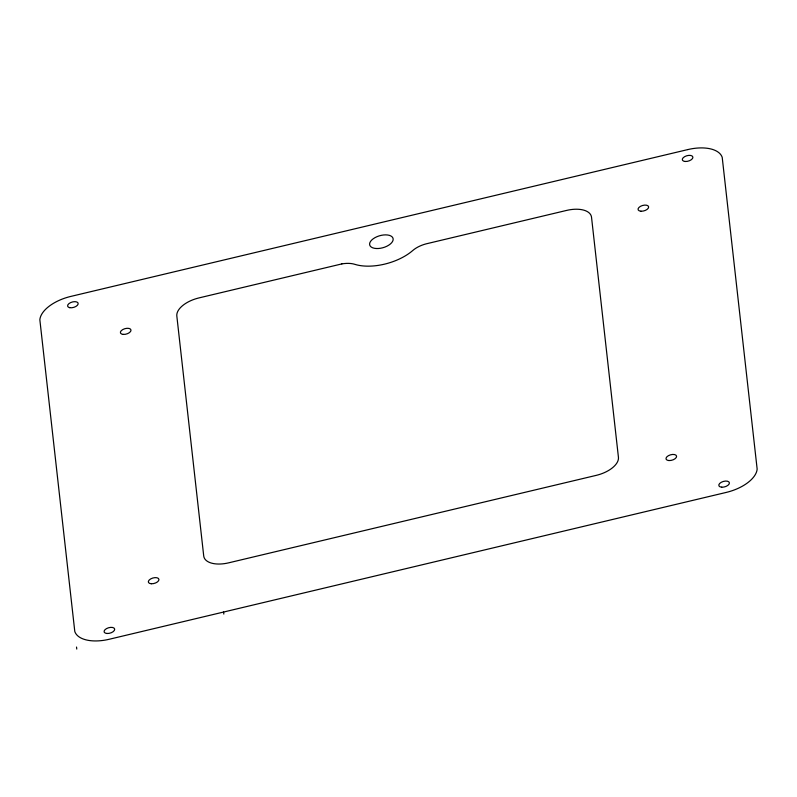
<?xml version="1.0" encoding="UTF-8"?>
<svg xmlns="http://www.w3.org/2000/svg" width="797" height="797" viewBox="0 0 797 797"><rect width="100%" height="100%" fill="white"/><g stroke="black" fill="none" stroke-linecap="round" stroke-linejoin="round"><path stroke-width="1.2" d="M223.588 612.046L223.818 614.069M76.532 647.044L76.761 649.067M687.821 149.577L70.754 296.434A33.833 17.325 -15.9 0 0 39.85 319.786L74.788 631.463A33.833 17.325 -15.9 0 0 109.179 639.274L726.246 492.416A33.833 17.325 -15.9 0 0 757.15 469.064L722.212 157.388A33.833 17.325 -15.9 0 0 687.821 149.577M341.853 263.907L198.951 297.919A24.249 12.423 -15.9 0 0 176.824 315.981L203.723 555.977A24.249 12.423 -15.9 0 0 228.649 562.841L596.305 475.351A24.249 12.423 -15.9 0 0 618.432 457.279L591.533 217.292A24.249 12.423 -15.9 0 0 566.607 210.418L426.106 243.862A20.523 10.51 -15.9 0 0 412.746 250.527A40.607 20.792 -15.9 0 1 354.775 264.315A20.911 10.71 -15.9 0 0 341.853 263.907M640.977 211.215A5.459 2.789 -15.9 0 0 648.648 206.901A5.459 2.789 -15.9 0 0 640.439 206.353A5.459 2.789 -15.9 0 0 640.977 211.215M668.932 460.556A5.459 2.789 -15.9 0 0 676.593 456.243A5.459 2.789 -15.9 0 0 668.384 455.695A5.459 2.789 -15.9 0 0 668.932 460.556M123.326 334.411A5.459 2.789 -15.9 0 0 130.997 330.088A5.459 2.789 -15.9 0 0 122.778 329.55A5.459 2.789 -15.9 0 0 123.326 334.411M151.271 583.753A5.459 2.789 -15.9 0 0 158.942 579.429A5.459 2.789 -15.9 0 0 150.723 578.891A5.459 2.789 -15.9 0 0 151.271 583.753M376.104 248.505A12.124 6.207 -15.9 0 0 393.15 238.901A12.124 6.207 -15.9 0 0 374.899 237.705A12.124 6.207 -15.9 0 0 376.104 248.505M107.017 633.485A5.459 2.789 -15.9 0 0 114.688 629.162A5.459 2.789 -15.9 0 0 106.479 628.624A5.459 2.789 -15.9 0 0 107.017 633.485M69.747 307.682A5.459 2.789 -15.9 0 0 78.156 303.946A5.459 2.789 -15.9 0 0 70.754 302.531A5.459 2.789 -15.9 0 0 69.747 307.682M685.231 161.482A5.459 2.789 -15.9 0 0 692.902 157.168A5.459 2.789 -15.9 0 0 684.683 156.63A5.459 2.789 -15.9 0 0 685.231 161.482M721.733 487.186A5.459 2.789 -15.9 0 0 729.404 482.872A5.459 2.789 -15.9 0 0 721.195 482.324A5.459 2.789 -15.9 0 0 721.733 487.186"/></g></svg>
